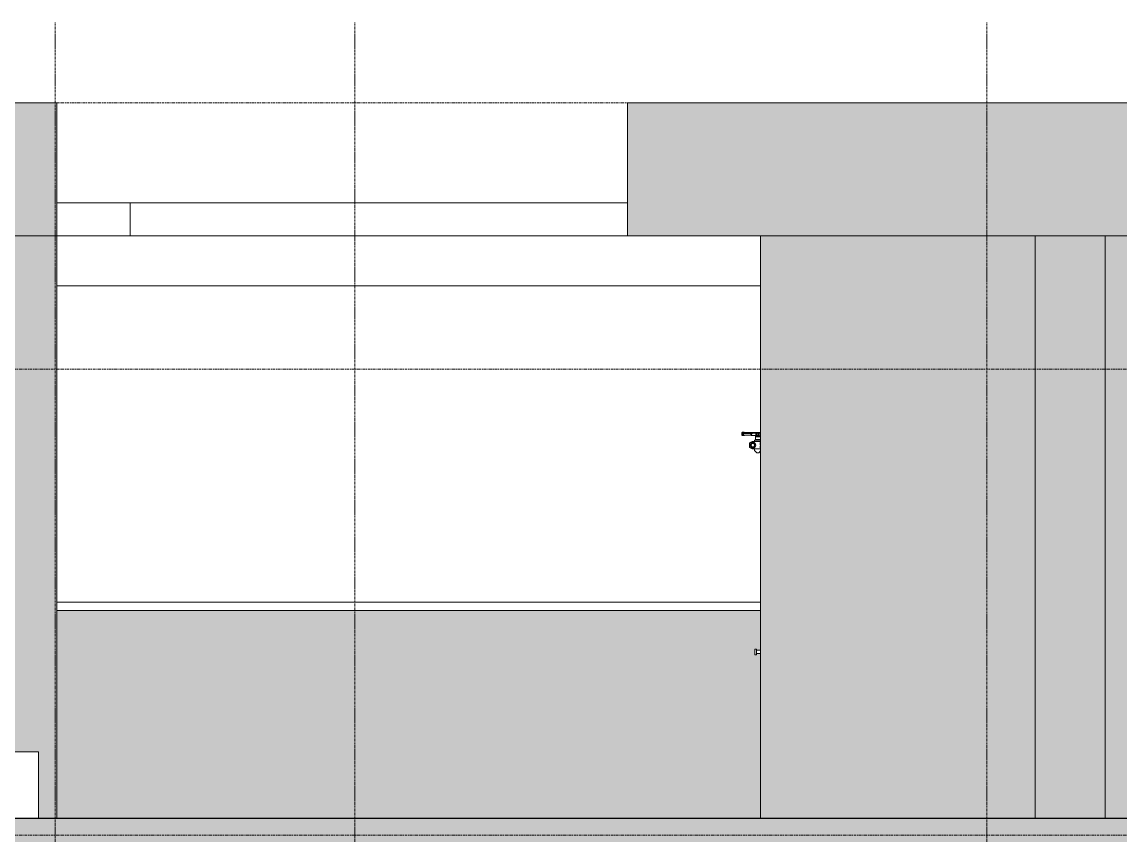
# Model space of a CAD drawing. Header units: millimetres. Extents: x 25061 to 259291, y -8723 to 35400.
# Drawn here: x 236610 to 243210, y 29400 to 34286 of the extents above; entities that cross this region are included whole.
import ezdxf

# ---------------------------------------------------------------- set-up
doc = ezdxf.new("R2010")
doc.units = ezdxf.units.MM
doc.linetypes.add('Centre', pattern=[31.75, 6.35, -4.7625, 15.875, -4.7625])
doc.linetypes.add('Grid Line', pattern=[22.225, 12.7, -3.175, 3.175, -3.175])
for name, color, linetype, lineweight in [('0-2', 50, 'Continuous', 5), ('A-DOOR', 31, 'Continuous', 9), ('A-FLOR-2', 7, 'Continuous', 9), ('A-FLOR-3', 192, 'Continuous', 25), ('A-FLOR-LEVL-2', 51, 'Centre', 9), ('A-FLOR-PATT-3', 8, 'Continuous', 9), ('A-WALL', 113, 'Continuous', 9), ('A-WALL-PATT-3', 111, 'Continuous', 5), ('I-WALL', 2, 'Continuous', 9), ('S-BEAM-3', 7, 'Continuous', 9), ('S-GRID-1', 1, 'Grid Line', 9)]:
    doc.layers.add(name, color=color, linetype=linetype, lineweight=lineweight)

# ---------------------------------------------------------------- blocks, each defined once
blk = doc.blocks.new('NCV_TKTC_KET CAU_rvt-2-TKCS_MẶT CẮT 2')
at = {"layer": 'A-FLOR-2'}
for p, q in [((-44442.6, 33200), (-44002.6, 33200)), ((-44002.6, 33200), (-44002.6, 33000)), ((-44002.6, 33200), (-41012.6, 33200)), ((-44002.6, 33000), (-44442.6, 33000)), ((-41012.6, 33000), (-44002.6, 33000))]:
    blk.add_line(p, q, dxfattribs=at)
at = {"layer": 'S-BEAM-3'}
blk.add_line((-40212.6, 32700), (-44442.6, 32700), dxfattribs=at)
blk = doc.blocks.new('FD_01 - FD_01-1200x2200mm-V185-TKCS_MẶT CẮT 2')
at = {"layer": 'A-DOOR'}
for p, q in [((-40326, 31818.5), (-40326, 31815.5)), ((-40325.6, 31818.5), (-40325.6, 31818.5)), ((-40325.6, 31818.5), (-40317.9, 31818.5)), ((-40325.6, 31815.5), (-40317.9, 31815.5)), ((-40325.6, 31815.5), (-40325.6, 31815.5)), ((-40324.9, 31814.5), (-40324.9, 31800.5)), ((-40324.4, 31820.3), (-40324.4, 31818.5)), ((-40312.4, 31820.3), (-40324.4, 31820.3)), ((-40324.4, 31820.3), (-40312.4, 31820.3)), ((-40323.9, 31814.5), (-40322.2, 31814.5)), ((-40323.4, 31815.5), (-40323.4, 31814.5)), ((-40322.2, 31814.5), (-40320.7, 31814.5)), ((-40322.2, 31814.5), (-40322.2, 31800.5)), ((-40321.9, 31814.5), (-40319.7, 31814.5)), ((-40320.1, 31814.5), (-40321.6, 31814.5)), ((-40319.4, 31814.5), (-40321.4, 31814.5)), ((-40318.7, 31814.5), (-40320.7, 31814.5)), ((-40319.8, 31814.5), (-40316.7, 31814.5)), ((-40319.8, 31800.5), (-40319.8, 31814.5)), ((-40318.4, 31818.5), (-40315.9, 31818.5)), ((-40315.9, 31818.5), (-40318.4, 31818.5)), ((-40316.8, 31818.5), (-40318.4, 31818.5)), ((-40318.4, 31818.5), (-40316.8, 31818.5)), ((-40315.9, 31815.5), (-40318.4, 31815.5)), ((-40318.4, 31815.5), (-40315.9, 31815.5)), ((-40315.9, 31815.5), (-40318.4, 31815.5)), ((-40318.4, 31815.5), (-40315.9, 31815.5)), ((-40316.3, 31818.5), (-40317.9, 31818.5)), ((-40317.9, 31818.5), (-40316.3, 31818.5)), ((-40317.9, 31815.5), (-40316.3, 31815.5)), ((-40316.3, 31815.5), (-40317.9, 31815.5)), ((-40266.9, 31812.5), (-40316.9, 31812.5)), ((-40316.7, 31814.5), (-40314, 31814.5)), ((-40316.3, 31818.5), (-40265.7, 31818.5)), ((-40316.3, 31815.5), (-40265.7, 31815.5)), ((-40314, 31814.5), (-40312.9, 31814.5)), ((-40314, 31814.5), (-40314, 31811.5)), ((-40313.4, 31814.5), (-40313.6, 31814.5)), ((-40311.9, 31814.5), (-40313.5, 31814.5)), ((-40313.5, 31814.5), (-40313.4, 31814.5)), ((-40313.4, 31814.5), (-40313.4, 31815.5)), ((-40310.9, 31814.5), (-40312.9, 31814.5)), ((-40312.5, 31814.5), (-40311.9, 31814.5)), ((-40312.5, 31811.5), (-40312.5, 31814.5)), ((-40312.4, 31818.5), (-40312.4, 31820.3)), ((-40311.9, 31811.4), (-40311.9, 31814.5)), ((-40289.1, 31814.5), (-40291.1, 31814.5)), ((-40291.1, 31814.5), (-40289.1, 31814.5)), ((-40223.1, 31814.5), (-40289.1, 31814.5)), ((-40262.2, 31813.5), (-40266.9, 31813.5)), ((-40265.7, 31818.5), (-40264.7, 31818.5)), ((-40265.7, 31815.5), (-40264.7, 31815.5)), ((-40264.7, 31818.5), (-40239.1, 31818.5)), ((-40264.7, 31815.5), (-40239.1, 31815.5)), ((-40234.1, 31814.5), (-40262.2, 31814.5)), ((-40239.1, 31818.5), (-40237.9, 31818.5)), ((-40239.1, 31815.5), (-40237.9, 31815.5)), ((-40238.6, 31818.5), (-40238, 31818.5)), ((-40238, 31818.5), (-40238.6, 31818.5)), ((-40238, 31815.5), (-40238.6, 31815.5)), ((-40238.6, 31815.5), (-40238, 31815.5)), ((-40237.9, 31818.5), (-40212.6, 31818.5)), ((-40237.9, 31815.5), (-40212.6, 31815.5)), ((-40237.4, 31813.6), (-40237.4, 31801.4)), ((-40237.4, 31813.6), (-40237.4, 31801.4)), ((-40237, 31814), (-40237, 31801)), ((-40236.7, 31814), (-40222.3, 31814)), ((-40234.5, 31814), (-40234.5, 31798)), ((-40233.3, 31814), (-40233.3, 31798)), ((-40224.7, 31798), (-40224.7, 31814)), ((-40223.5, 31798), (-40223.5, 31814)), ((-40223.1, 31814.5), (-40221.1, 31814.5)), ((-40221.1, 31814.5), (-40223.1, 31814.5)), ((-40221, 31801), (-40221, 31814)), ((-40322.2, 31800.5), (-40323.6, 31800.5)), ((-40320.7, 31800.5), (-40322.2, 31800.5)), ((-40321.4, 31800.5), (-40320.1, 31800.5)), ((-40320.7, 31800.5), (-40318.7, 31800.5)), ((-40316.7, 31800.5), (-40319.8, 31800.5)), ((-40319, 31811.5), (-40317.3, 31811.5)), ((-40319, 31811.5), (-40319, 31803.5)), ((-40317.2, 31803.5), (-40319, 31803.5)), ((-40317.3, 31811.5), (-40316.9, 31811.5)), ((-40316.9, 31803.5), (-40317.2, 31803.5)), ((-40316.9, 31811.5), (-40315.1, 31811.5)), ((-40315.1, 31803.5), (-40316.9, 31803.5)), ((-40316.9, 31802.5), (-40266.9, 31802.5)), ((-40316.9, 31800.5), (-40315.3, 31800.5)), ((-40314, 31800.5), (-40316.7, 31800.5)), ((-40314, 31803.5), (-40314, 31800.5)), ((-40312.9, 31800.5), (-40314, 31800.5)), ((-40313, 31800.5), (-40312.5, 31800.5)), ((-40312.9, 31800.5), (-40310.9, 31800.5)), ((-40312.5, 31800.5), (-40312.5, 31803.5)), ((-40311.9, 31800.5), (-40311.9, 31803.6)), ((-40279.9, 31730.7), (-40279.9, 31754.3)), ((-40278.9, 31756.1), (-40263.4, 31764.7)), ((-40270.5, 31742.5), (-40264.7, 31752.5)), ((-40266.9, 31801.5), (-40262.2, 31801.5)), ((-40264.7, 31752.5), (-40253.1, 31752.5)), ((-40262.4, 31765), (-40218.2, 31765)), ((-40262.2, 31800.5), (-40234.1, 31800.5)), ((-40253.1, 31752.5), (-40247.4, 31742.5)), ((-40249.1, 31772), (-40249.1, 31765)), ((-40246.5, 31772), (-40249.1, 31772)), ((-40249.1, 31772), (-40224.5, 31772)), ((-40244.1, 31792), (-40244.1, 31798)), ((-40244.1, 31798), (-40239.9, 31798)), ((-40239.9, 31792), (-40244.1, 31792)), ((-40244.1, 31781.1), (-40244.1, 31789.4)), ((-40244.1, 31776), (-40214.1, 31776)), ((-40244.1, 31776), (-40244.1, 31776)), ((-40244.1, 31776), (-40237.8, 31776)), ((-40239.9, 31798), (-40218.2, 31798)), ((-40239.9, 31798), (-40239.9, 31792)), ((-40218.2, 31792), (-40239.9, 31792)), ((-40239.6, 31776), (-40236.9, 31776)), ((-40239.6, 31776), (-40239.6, 31774)), ((-40238.3, 31774), (-40239.6, 31774)), ((-40238.6, 31774), (-40238.6, 31772)), ((-40238.3, 31774), (-40238.6, 31774)), ((-40238.6, 31774), (-40235.9, 31774)), ((-40231.9, 31774), (-40238.3, 31774)), ((-40236.9, 31774), (-40238.3, 31774)), ((-40236.9, 31776), (-40226.9, 31776)), ((-40236.9, 31776), (-40236.9, 31774)), ((-40231.9, 31774), (-40236.9, 31774)), ((-40222.3, 31801), (-40236.7, 31801)), ((-40235.9, 31774), (-40231.9, 31774)), ((-40227.2, 31774), (-40231.9, 31774)), ((-40231.9, 31774), (-40227.2, 31774)), ((-40226.9, 31774), (-40231.9, 31774)), ((-40227.2, 31774), (-40223.2, 31774)), ((-40223.2, 31774), (-40227.2, 31774)), ((-40226.9, 31776), (-40219.5, 31776)), ((-40226.9, 31774), (-40226.9, 31776)), ((-40223.2, 31774), (-40226.9, 31774)), ((-40224.5, 31772), (-40212.6, 31772)), ((-40219.5, 31774), (-40223.2, 31774)), ((-40221.8, 31774), (-40220.9, 31774)), ((-40220.6, 31774), (-40221.8, 31774)), ((-40220.9, 31774), (-40220.6, 31774)), ((-40220.6, 31772), (-40220.6, 31774)), ((-40219.5, 31776), (-40214.1, 31776)), ((-40219.5, 31776), (-40219.5, 31774)), ((-40218.2, 31798), (-40214.1, 31798)), ((-40218.2, 31798), (-40218.2, 31792)), ((-40214.1, 31792), (-40218.2, 31792)), ((-40218.2, 31765), (-40215.2, 31765)), ((-40212.6, 31765), (-40215.7, 31765)), ((-40215.2, 31765), (-40214.2, 31765)), ((-40214.1, 31798), (-40214.1, 31792)), ((-40214.1, 31789.4), (-40214.1, 31781.1)), ((-40213.9, 31762), (-40213.9, 31723)), ((-40263.4, 31720.3), (-40278.9, 31728.9)), ((-40264.7, 31732.5), (-40270.5, 31742.5)), ((-40253.1, 31732.5), (-40264.7, 31732.5)), ((-40218.2, 31720), (-40262.4, 31720)), ((-40247.4, 31742.5), (-40253.1, 31732.5)), ((-40249.1, 31720), (-40249.1, 31712.4)), ((-40248.8, 31711.7), (-40235.8, 31696.3)), ((-40233.2, 31697), (-40235.1, 31697)), ((-40235.1, 31697), (-40233.2, 31697)), ((-40233.1, 31696), (-40226.1, 31696)), ((-40226.1, 31696), (-40233.1, 31696)), ((-40224, 31697), (-40225.9, 31697)), ((-40225.9, 31697), (-40224, 31697)), ((-40223.3, 31696.3), (-40212.6, 31709)), ((-40215.2, 31720), (-40218.2, 31720)), ((-40215.8, 31720), (-40212.7, 31720)), ((-40214.2, 31720), (-40215.2, 31720)), ((-40247.6, 30510), (-40247.6, 30517.5)), ((-40237.6, 30517.5), (-40247.6, 30517.5)), ((-40247.6, 30500), (-40247.6, 30510)), ((-40247.6, 30490), (-40247.6, 30500)), ((-40237.6, 30517.5), (-40237.6, 30510)), ((-40237.6, 30510), (-40237.6, 30500)), ((-40212.6, 30510), (-40237.6, 30510)), ((-40237.6, 30508.7), (-40237.6, 30509.7)), ((-40237.6, 30500), (-40237.6, 30490)), ((-40247.6, 30482.5), (-40247.6, 30490)), ((-40237.6, 30482.5), (-40247.6, 30482.5)), ((-40237.6, 30490.3), (-40237.6, 30491.3)), ((-40237.6, 30490), (-40237.6, 30482.5)), ((-40237.6, 30490), (-40212.6, 30490))]:
    blk.add_line(p, q, dxfattribs=at)
at = {"layer": 'A-DOOR', "flags": 128}
for points in [[(-40315.1, 31811.5), (-40315.4, 31811), (-40315.7, 31810.4), (-40315.9, 31809.7), (-40316.1, 31809), (-40316.2, 31808.3), (-40316.2, 31807.5)], [(-40316.2, 31807.5), (-40316.2, 31806.7), (-40316.1, 31806), (-40315.9, 31805.3), (-40315.7, 31804.6), (-40315.4, 31804), (-40315.1, 31803.5)], [(-40213.9, 31762), (-40213.9, 31762.7), (-40213.9, 31763.3), (-40214, 31763.9), (-40214, 31764.3), (-40214.1, 31764.7), (-40214.1, 31764.9), (-40214.2, 31765)], [(-40214.1, 31764.9), (-40214.1, 31764.7), (-40214, 31764.3), (-40214, 31763.9), (-40213.9, 31763.3), (-40213.9, 31762.7), (-40213.9, 31762)], [(-40248.8, 31711.7), (-40248.8, 31711.7), (-40248.9, 31711.8), (-40248.9, 31711.8), (-40248.9, 31711.8), (-40248.9, 31711.9), (-40248.9, 31711.9), (-40249, 31712), (-40249, 31712), (-40249, 31712), (-40249, 31712.1), (-40249, 31712.1), (-40249, 31712.2), (-40249, 31712.2), (-40249.1, 31712.3), (-40249.1, 31712.3), (-40249.1, 31712.3), (-40249.1, 31712.4), (-40249.1, 31712.4)], [(-40235.1, 31696), (-40235.2, 31696), (-40235.2, 31696), (-40235.2, 31696), (-40235.3, 31696), (-40235.3, 31696), (-40235.4, 31696), (-40235.4, 31696), (-40235.4, 31696), (-40235.5, 31696.1), (-40235.5, 31696.1), (-40235.5, 31696.1), (-40235.6, 31696.1), (-40235.6, 31696.1), (-40235.6, 31696.1), (-40235.7, 31696.2), (-40235.7, 31696.2), (-40235.7, 31696.2), (-40235.7, 31696.2), (-40235.8, 31696.3), (-40235.8, 31696.3), (-40235.8, 31696.3), (-40235.8, 31696.3)], [(-40235.1, 31696), (-40235.1, 31696), (-40235.1, 31696), (-40235.1, 31696), (-40235.1, 31696), (-40235, 31696), (-40235, 31696), (-40234.9, 31696), (-40234.9, 31696), (-40234.8, 31696), (-40234.7, 31696), (-40234.6, 31696), (-40234.5, 31696), (-40234.4, 31696), (-40234.3, 31696), (-40234.2, 31696), (-40234, 31696), (-40233.9, 31696), (-40233.8, 31696), (-40233.6, 31696), (-40233.4, 31696), (-40233.3, 31696), (-40233.1, 31696), (-40232.9, 31696), (-40232.8, 31696), (-40232.6, 31696), (-40232.4, 31696), (-40232.2, 31696), (-40232, 31696), (-40231.8, 31696), (-40231.6, 31696), (-40231.4, 31696), (-40231.2, 31696), (-40230.9, 31696), (-40230.7, 31696), (-40230.5, 31696), (-40230.3, 31696), (-40230.1, 31696), (-40229.8, 31696), (-40229.6, 31696), (-40229.4, 31696), (-40229.2, 31696), (-40229, 31696), (-40228.7, 31696), (-40228.5, 31696), (-40228.3, 31696), (-40228.1, 31696), (-40227.9, 31696), (-40227.7, 31696), (-40227.4, 31696), (-40227.2, 31696), (-40227, 31696), (-40226.8, 31696), (-40226.7, 31696), (-40226.5, 31696), (-40226.3, 31696), (-40226.1, 31696), (-40225.9, 31696), (-40225.8, 31696), (-40225.6, 31696), (-40225.5, 31696), (-40225.3, 31696), (-40225.2, 31696), (-40225, 31696), (-40224.9, 31696), (-40224.8, 31696), (-40224.7, 31696), (-40224.6, 31696), (-40224.5, 31696), (-40224.4, 31696), (-40224.3, 31696), (-40224.2, 31696), (-40224.2, 31696), (-40224.1, 31696), (-40224.1, 31696), (-40224, 31696), (-40224, 31696), (-40224, 31696), (-40224, 31696)], [(-40224, 31696), (-40224, 31696), (-40224, 31696), (-40224, 31696), (-40224.1, 31696), (-40224.1, 31696), (-40224.1, 31696), (-40224.2, 31696), (-40224.3, 31696), (-40224.3, 31696), (-40224.4, 31696), (-40224.5, 31696), (-40224.6, 31696), (-40224.7, 31696), (-40224.8, 31696), (-40225, 31696), (-40225.1, 31696), (-40225.2, 31696), (-40225.4, 31696), (-40225.5, 31696), (-40225.7, 31696), (-40225.8, 31696), (-40226, 31696), (-40226.2, 31696), (-40226.4, 31696), (-40226.6, 31696), (-40226.7, 31696), (-40226.9, 31696), (-40227.1, 31696), (-40227.3, 31696), (-40227.5, 31696), (-40227.8, 31696), (-40228, 31696), (-40228.2, 31696), (-40228.4, 31696), (-40228.6, 31696), (-40228.8, 31696), (-40229.1, 31696), (-40229.3, 31696), (-40229.5, 31696), (-40229.7, 31696), (-40229.9, 31696), (-40230.2, 31696), (-40230.4, 31696), (-40230.6, 31696), (-40230.8, 31696), (-40231, 31696), (-40231.3, 31696), (-40231.5, 31696), (-40231.7, 31696), (-40231.9, 31696), (-40232.1, 31696), (-40232.3, 31696), (-40232.5, 31696), (-40232.7, 31696), (-40232.8, 31696), (-40233, 31696), (-40233.2, 31696), (-40233.4, 31696), (-40233.5, 31696), (-40233.7, 31696), (-40233.8, 31696), (-40234, 31696), (-40234.1, 31696), (-40234.2, 31696), (-40234.3, 31696), (-40234.5, 31696), (-40234.6, 31696), (-40234.7, 31696), (-40234.7, 31696), (-40234.8, 31696), (-40234.9, 31696), (-40234.9, 31696), (-40235, 31696), (-40235, 31696), (-40235.1, 31696), (-40235.1, 31696), (-40235.1, 31696), (-40235.1, 31696)], [(-40223.3, 31696.3), (-40223.3, 31696.3), (-40223.3, 31696.3), (-40223.4, 31696.2), (-40223.4, 31696.2), (-40223.4, 31696.2), (-40223.5, 31696.2), (-40223.5, 31696.2), (-40223.5, 31696.1), (-40223.5, 31696.1), (-40223.6, 31696.1), (-40223.6, 31696.1), (-40223.6, 31696.1), (-40223.7, 31696.1), (-40223.7, 31696), (-40223.7, 31696), (-40223.8, 31696), (-40223.8, 31696), (-40223.9, 31696), (-40223.9, 31696), (-40223.9, 31696), (-40224, 31696), (-40224, 31696)], [(-40214.2, 31720), (-40214.1, 31720.1), (-40214.1, 31720.3), (-40214, 31720.7), (-40214, 31721.1), (-40213.9, 31721.7), (-40213.9, 31722.3), (-40213.9, 31723)], [(-40213.9, 31723), (-40213.9, 31722.3), (-40213.9, 31721.7), (-40214, 31721.1), (-40214, 31720.7), (-40214.1, 31720.3), (-40214.1, 31720.1)]]:
    blk.add_lwpolyline(points, dxfattribs=at)
at = {"layer": 'A-DOOR'}
for centre, radius, start, end in [((-40277.9, 31754.3), 2, 119.19749, 180), ((-40258.9, 31742.5), 17, 0, 180), ((-40258.9, 31742.5), 16.5, 0, 180), ((-40262.4, 31763), 2, 90, 119.19749), ((-40258.9, 31742.5), 17, 60, 75), ((-40277.9, 31730.7), 2, 180, 240.80251), ((-40258.9, 31742.5), 17, 180, 0), ((-40258.9, 31742.5), 16.5, 180, 0), ((-40262.4, 31722), 2, 240.80251, 270), ((-40258.9, 31742.5), 17, 285, 300)]:
    blk.add_arc(centre, radius, start, end, dxfattribs=at)
for centre, major_axis, ratio, start_param, end_param in [((-40320.7, 31807.5), (0, 7), 0.259156, 4.712389, 6.283185), ((-40318.7, 31807.5), (0, 7), 0.259156, 4.974188, 6.283185), ((-40312.9, 31807.5), (0, 7), 0.259156, 5.235988, 6.283185), ((-40310.9, 31807.5), (0, 7), 0.259156, 5.235988, 6.283185), ((-40266.9, 31807.5), (0, 6), 0.965835, 0, 1.570796), ((-40266.9, 31807.5), (0, 5), 0.965835, 0.261799, 1.570796), ((-40262.2, 31807.5), (0, 7), 0.965835, 6.021386, 7.853982), ((-40237.3, 31807.5), (0, 6.79), 0.259156, 0.291061, 1.570796), ((-40235.3, 31807.5), (0, 6.79), 0.259156, 0.547008, 1.570796), ((-40234.1, 31807.5), (0, 7), 0.965835, 6.029595, 6.536775), ((-40316.9, 31807.5), (0, 5), 0.965835, 0.523599, 1.047198), ((-40316.9, 31807.5), (0, 5), 0.965835, 2.094395, 2.617994), ((-40316, 31807.5), (0, 5), 0.965835, 0.65038, 1.340692), ((-40320.1, 31807.5), (0, 2.5), 0.259156, 4.712389, 7.853982), ((-40320.7, 31807.5), (0, 7), 0.259156, 3.141593, 4.712389), ((-40320.1, 31807.5), (0, 2.5), 0.259156, 1.570796, 4.712389), ((-40316, 31807.5), (0, 5), 0.965835, 1.8009, 2.491212), ((-40318.2, 31807.5), (0, 2.5), 0.259156, 4.712389, 7.853982), ((-40318.2, 31807.5), (0, 2.5), 0.259156, 4.712389, 7.853982), ((-40318.2, 31807.5), (0, 2.5), 0.259156, 1.570796, 4.712389), ((-40318.2, 31807.5), (0, 2.5), 0.259156, 1.570796, 4.712389), ((-40318.7, 31807.5), (0, 7), 0.259156, 3.141593, 4.45059), ((-40316.9, 31807.5), (0, 5), 0.965835, 3.141593, 3.403392), ((-40312.9, 31807.5), (0, 7), 0.259156, 3.141593, 4.18879), ((-40310.9, 31807.5), (0, 7), 0.259156, 3.141593, 4.18879), ((-40266.9, 31807.5), (0, 6), 0.965835, 1.570796, 3.141593), ((-40266.9, 31807.5), (0, 5), 0.965835, 1.570796, 2.879793), ((-40262.2, 31807.5), (0, 7), 0.965835, 1.570796, 3.403392), ((-40244.1, 31786), (0, 6), 0.000349, 0, 0.959931), ((-40244.1, 31788), (0, 12), 0.000349, 3.141593, 4.101524), ((-40237.3, 31807.5), (0, 6.79), 0.259156, 1.570796, 2.850532), ((-40237.4, 31807.5), (0, 2.5), 0.259156, 4.712389, 7.853982), ((-40237.4, 31807.5), (0, 2.5), 0.259156, 1.570796, 4.712389), ((-40235.3, 31807.5), (0, 6.79), 0.259156, 1.570796, 2.594585), ((-40234.1, 31807.5), (0, 7), 0.965835, 2.888003, 3.141593), ((-40214.1, 31786), (0, 6), 0.000349, 0, 0.959931), ((-40214.1, 31788), (0, 12), 0.000349, 3.141593, 4.101524)]:
    blk.add_ellipse(centre, major_axis=major_axis, ratio=ratio, start_param=start_param, end_param=end_param, dxfattribs=at)
for points, knots in [([(-40241.5, 31807.5), (-40241.4, 31807.8), (-40241.4, 31808.2), (-40241.3, 31808.7), (-40241.2, 31809), (-40241.1, 31809.4), (-40241, 31809.8), (-40240.9, 31810), (-40240.8, 31810.3), (-40240.7, 31810.4), (-40240.6, 31810.6), (-40240.4, 31810.8), (-40240.3, 31811.1), (-40240.1, 31811.3), (-40239.9, 31811.5), (-40239.8, 31811.7), (-40239.7, 31811.8), (-40239.5, 31812), (-40239.3, 31812.3), (-40239, 31812.5), (-40238.6, 31812.8), (-40238.1, 31813.2), (-40237.7, 31813.5), (-40237.4, 31813.6)], [0, 0, 0, 0, 0.1, 0.15, 0.2, 0.25, 0.3, 0.35, 0.375, 0.4, 0.425, 0.45, 0.5, 0.55, 0.575, 0.6, 0.625, 0.65, 0.7, 0.75, 0.8, 0.9, 1, 1, 1, 1]), ([(-40237.4, 31801.4), (-40237.7, 31801.5), (-40238.1, 31801.8), (-40238.6, 31802.2), (-40239, 31802.5), (-40239.3, 31802.7), (-40239.5, 31803), (-40239.7, 31803.2), (-40239.8, 31803.3), (-40239.9, 31803.5), (-40240.1, 31803.7), (-40240.3, 31803.9), (-40240.4, 31804.2), (-40240.6, 31804.4), (-40240.7, 31804.6), (-40240.8, 31804.7), (-40240.9, 31805), (-40241, 31805.2), (-40241.1, 31805.6), (-40241.2, 31806), (-40241.3, 31806.3), (-40241.4, 31806.8), (-40241.4, 31807.2), (-40241.5, 31807.5)], [0, 0, 0, 0, 0.1, 0.2, 0.25, 0.3, 0.35, 0.375, 0.4, 0.425, 0.45, 0.5, 0.55, 0.575, 0.6, 0.625, 0.65, 0.7, 0.75, 0.8, 0.85, 0.9, 1, 1, 1, 1]), ([(-40215.2, 31754.9), (-40215.2, 31756), (-40215.1, 31757.3), (-40214.9, 31758.4), (-40214.7, 31758.7), (-40214.6, 31758.5), (-40214.4, 31757.9), (-40214.3, 31756.9), (-40214.2, 31755.5), (-40214.2, 31753.8), (-40214.1, 31752.6), (-40214.1, 31752)], [0, 0, 0, 0, 0.2, 0.3, 0.4, 0.5, 0.6, 0.7, 0.8, 0.9, 1, 1, 1, 1]), ([(-40214.1, 31752), (-40214.1, 31753.2), (-40214.2, 31755), (-40214.3, 31756.9), (-40214.4, 31757.9), (-40214.6, 31758.5), (-40214.7, 31758.7), (-40214.9, 31758.4), (-40215, 31757.6), (-40215.2, 31756.4), (-40215.2, 31755.4), (-40215.2, 31754.9)], [0, 0, 0, 0, 0.2, 0.3, 0.4, 0.5, 0.6, 0.7, 0.8, 0.9, 1, 1, 1, 1]), ([(-40214.1, 31752), (-40214.1, 31750.8), (-40214.2, 31749), (-40214.3, 31747.1), (-40214.4, 31746.1), (-40214.6, 31745.5), (-40214.7, 31745.3), (-40214.9, 31745.6), (-40215, 31746.4), (-40215.2, 31747.6), (-40215.2, 31748.6), (-40215.2, 31749.1)], [0, 0, 0, 0, 0.2, 0.3, 0.4, 0.5, 0.6, 0.7, 0.8, 0.9, 1, 1, 1, 1]), ([(-40215.2, 31749.1), (-40215.2, 31748), (-40215.1, 31746.7), (-40214.9, 31745.6), (-40214.7, 31745.3), (-40214.6, 31745.5), (-40214.4, 31746.1), (-40214.3, 31747.1), (-40214.2, 31748.5), (-40214.2, 31750.2), (-40214.1, 31751.4), (-40214.1, 31752)], [0, 0, 0, 0, 0.2, 0.3, 0.4, 0.5, 0.6, 0.7, 0.8, 0.9, 1, 1, 1, 1]), ([(-40215.2, 31735.9), (-40215.2, 31737), (-40215.1, 31738.3), (-40214.9, 31739.4), (-40214.7, 31739.7), (-40214.6, 31739.5), (-40214.4, 31738.9), (-40214.3, 31737.9), (-40214.2, 31736.5), (-40214.2, 31734.8), (-40214.1, 31733.6), (-40214.1, 31733)], [0, 0, 0, 0, 0.2, 0.3, 0.4, 0.5, 0.6, 0.7, 0.8, 0.9, 1, 1, 1, 1]), ([(-40214.1, 31733), (-40214.1, 31734.2), (-40214.2, 31736), (-40214.3, 31737.9), (-40214.4, 31738.9), (-40214.6, 31739.5), (-40214.7, 31739.7), (-40214.9, 31739.4), (-40215, 31738.6), (-40215.2, 31737.4), (-40215.2, 31736.4), (-40215.2, 31735.9)], [0, 0, 0, 0, 0.2, 0.3, 0.4, 0.5, 0.6, 0.7, 0.8, 0.9, 1, 1, 1, 1]), ([(-40214.1, 31733), (-40214.1, 31731.8), (-40214.2, 31730), (-40214.3, 31728.1), (-40214.4, 31727.1), (-40214.6, 31726.5), (-40214.7, 31726.3), (-40214.9, 31726.6), (-40215, 31727.4), (-40215.2, 31728.6), (-40215.2, 31729.6), (-40215.2, 31730.1)], [0, 0, 0, 0, 0.2, 0.3, 0.4, 0.5, 0.6, 0.7, 0.8, 0.9, 1, 1, 1, 1]), ([(-40215.2, 31730.1), (-40215.2, 31729), (-40215.1, 31727.7), (-40214.9, 31726.6), (-40214.7, 31726.3), (-40214.6, 31726.5), (-40214.4, 31727.1), (-40214.3, 31728.1), (-40214.2, 31729.5), (-40214.2, 31731.2), (-40214.1, 31732.4), (-40214.1, 31733)], [0, 0, 0, 0, 0.2, 0.3, 0.4, 0.5, 0.6, 0.7, 0.8, 0.9, 1, 1, 1, 1])]:
    blk.add_open_spline(points, degree=3, knots=knots, dxfattribs=at)
for points in [[(-40215.4, 31752), (-40215.4, 31752.5), (-40215.3, 31753.5), (-40215.3, 31754.4), (-40215.2, 31754.9)], [(-40215.2, 31749.1), (-40215.3, 31749.6), (-40215.3, 31750.5), (-40215.4, 31751.5), (-40215.4, 31752)], [(-40215.2, 31754.9), (-40215.3, 31754.4), (-40215.3, 31754), (-40215.3, 31753.5)], [(-40215.3, 31750.5), (-40215.3, 31750), (-40215.3, 31749.6), (-40215.2, 31749.1)], [(-40215.4, 31733), (-40215.4, 31733.5), (-40215.3, 31734.5), (-40215.3, 31735.4), (-40215.2, 31735.9)], [(-40215.2, 31730.1), (-40215.3, 31730.6), (-40215.3, 31731.5), (-40215.4, 31732.5), (-40215.4, 31733)], [(-40215.2, 31735.9), (-40215.3, 31735.4), (-40215.3, 31735), (-40215.3, 31734.5)], [(-40215.3, 31731.5), (-40215.3, 31731), (-40215.3, 31730.6), (-40215.2, 31730.1)]]:
    blk.add_open_spline(points, degree=3, dxfattribs=at)

msp = doc.modelspace()

# ---------------------------------------------------------------- hatches: boundary and pattern name
at = {"layer": 'A-FLOR-PATT-3'}
h = msp.add_hatch(dxfattribs=at)
h.set_pattern_fill('FP_36', color=256, style=0, pattern_type=2)
h.set_pattern_definition([(0, (200382.47, 14125), (650.24, 162.56), [53.645, -434.035, 53.645, -3034.995]), (0, (200382.47, 14125), (650.24, 162.56), [-541.325, -434.035, 53.645, -921.715, -1625.6]), (0, (200382.47, 14125), (650.24, 162.56), [-1950.72, 53.645, -434.035, 53.645, -1084.275]), (0, (200382.47, 14125), (650.24, 162.56), [-2492.045, -271.475, 53.645, -759.155]), (120, (200626.31, 14206.28), (-465.9011, 481.84436), [53.645, -434.035, 53.645, -3034.995]), (120, (200626.31, 14206.28), (-465.9011, 481.84436), [-541.325, -434.035, 53.645, -921.715, -1625.6]), (120, (200626.31, 14206.28), (-465.9011, 481.84436), [-1950.72, 53.645, -434.035, 53.645, -1084.275]), (120, (200626.31, 14206.28), (-465.9011, 481.84436), [-2492.045, -271.475, 53.645, -759.155]), (240, (200707.6, 14531.4), (-184.3389, -644.40436), [53.645, -434.035, 53.645, -3034.995]), (240, (200707.6, 14531.4), (-184.3389, -644.40436), [-541.325, -434.035, 53.645, -921.715, -1625.6]), (240, (200707.6, 14531.4), (-184.3389, -644.40436), [-1950.72, 53.645, -434.035, 53.645, -1084.275]), (240, (200707.6, 14531.4), (-184.3389, -644.40436), [-2492.045, -271.475, 53.645, -759.155])])
h.paths.add_polyline_path([(154210.2, 29350), (173610.2, 29350.3), (173610.2, 29500), (154210.2, 29500)])
h.paths.add_polyline_path([(247410.2, 29350), (247410.2, 29500), (228010.1, 29500), (228010.1, 29350), (247310.3, 29350)])
at = {"layer": 'A-WALL-PATT-3'}
for points in [[(235569.7, 33000), (236820.2, 33000), (236820.2, 33800), (232400, 33800), (232400, 33200), (233210, 33200), (233210, 33000)], [(240260.2, 33000), (240260.2, 33800), (240250.2, 33800), (240250.2, 33000)], [(246812.1, 33000), (246812.1, 33200), (247610.2, 33200), (247610.2, 33800), (240260.2, 33800), (240260.2, 33000), (245112.3, 33000)], [(233310.2, 29500), (236210.2, 29500), (236210.2, 29900), (236710.3, 29900), (236710.3, 29500), (236810.2, 29500), (236810.2, 33000), (232610.1, 33000), (232610.2, 30750), (232620.1, 30750), (232620.1, 29900), (233310.2, 29900), (233310.2, 29550)], [(236820.2, 29500), (236820.2, 33000), (236810.2, 33000), (236810.2, 29500)], [(241136.2, 29500), (242700.2, 29500), (242700.2, 33000), (241050.2, 33000), (241050.2, 29500)], [(242700.2, 29500), (243110.2, 29500), (243110.2, 33000), (242700.2, 33000), (242700.2, 31458.8)], [(243110.2, 29500), (243120.2, 29500), (243120.2, 33000), (243110.2, 33000), (243110.2, 31458.8)], [(246702.7, 29500), (247200.2, 29500), (247200.2, 33000), (243120.2, 33000), (243120.2, 29500), (245112.3, 29500)]]:
    msp.add_hatch(color=256, dxfattribs=at).paths.add_polyline_path(points)
h = msp.add_hatch(color=256, dxfattribs=at)
h.paths.add_polyline_path([(236820.2, 29500), (241050.2, 29500), (241050.2, 30490.3), (241015.2, 30491.5), (241015.2, 30508.5), (241050.2, 30510), (241050.2, 30750), (236820.2, 30750), (236820.2, 30225)])
h.paths.add_polyline_path([(241015.2, 30482.5), (241016.2, 30490), (241025.2, 30490), (241025.2, 30482.5)])
h.paths.add_polyline_path([(241025.2, 30510), (241015.2, 30510), (241015.2, 30517.5), (241025.2, 30517.5)])

# ---------------------------------------------------------------- linework, layer by layer
at = {"layer": 'A-FLOR-3'}
msp.add_line((247410.2, 29500), (228010.1, 29500), dxfattribs=at)
at = {"layer": 'A-FLOR-LEVL-2'}
for p, q in [((147110.2, 33800), (255566.7, 33800)), ((147110.2, 32200), (255566.7, 32200)), ((147110.2, 29400), (255566.7, 29400))]:
    msp.add_line(p, q, dxfattribs=at)
at = {"layer": 'A-WALL'}
for p, q in [((241050.2, 30800), (236820.2, 30800)), ((236710.3, 29900), (236210.2, 29900)), ((236710.3, 29900), (236710.3, 29500))]:
    msp.add_line(p, q, dxfattribs=at)
at = {"layer": 'I-WALL'}
for p, q in [((236820.2, 33800), (232400, 33800)), ((236820.2, 33800), (236820.2, 29500)), ((240250.2, 33000), (240250.2, 33800)), ((247620.2, 33800), (240250.2, 33800)), ((233210, 33000), (236820.2, 33000)), ((240250.2, 33000), (246812.1, 33000)), ((241050.2, 33000), (241050.2, 29500)), ((242700.2, 33000), (242700.2, 29500)), ((243120.2, 33000), (243120.2, 29500)), ((241050.2, 30750), (236820.2, 30750))]:
    msp.add_line(p, q, dxfattribs=at)
at = {"layer": 'S-GRID-1'}
for p, q in [((236810.2, 30285.9), (236810.2, 34285.9)), ((238610.2, 30285.9), (238610.2, 34285.9)), ((242410.2, 30285.9), (242410.2, 34285.9)), ((236810.2, -3283.1), (236810.2, 30285.9)), ((238610.2, -3283.1), (238610.2, 30285.9)), ((242410.2, -3283.1), (242410.2, 30285.9))]:
    msp.add_line(p, q, dxfattribs=at)

# ---------------------------------------------------------------- block references
at = {"layer": '0-2'}
msp.add_blockref('NCV_TKTC_KET CAU_rvt-2-TKCS_MẶT CẮT 2', (281262.8, 0), dxfattribs=at)
at = {"layer": 'A-DOOR'}
msp.add_blockref('FD_01 - FD_01-1200x2200mm-V185-TKCS_MẶT CẮT 2', (281262.8, 0), dxfattribs=at)

doc.saveas('drawing.dxf')
